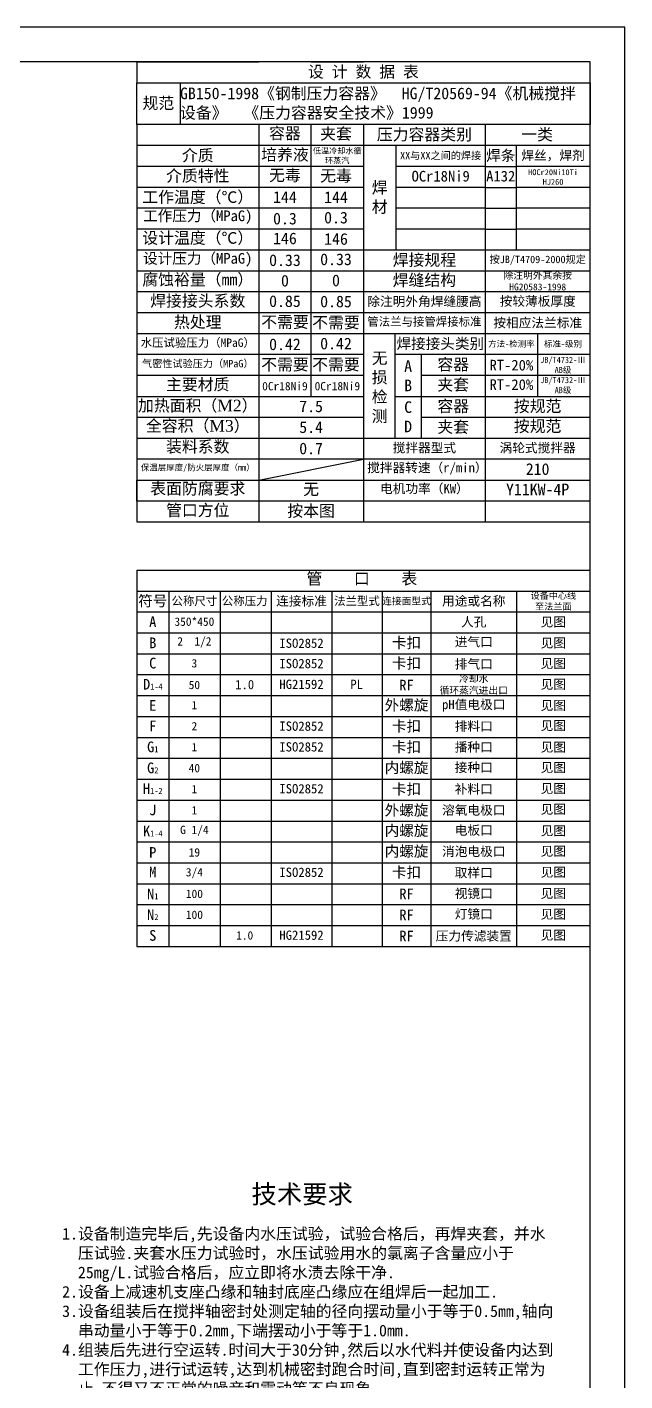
# Model space of a CAD drawing. Header units: millimetres. Extents: x -14966 to -8666, y 255 to 9165.
# Drawn here: x -11238 to -8666, y 3338 to 9165 of the extents above; entities that cross this region are included whole.
import ezdxf

# ---------------------------------------------------------------- set-up
doc = ezdxf.new("R2010")
doc.units = ezdxf.units.MM
doc.layers.add('图框标题栏-粗线', color=3, linetype='Continuous')
doc.layers.add('图框标题栏-细线', color=7, linetype='Continuous')
doc.styles.add('汉字', font='gbeitc.shx', dxfattribs={"bigfont": 'gbcbig.shx'})

msp = doc.modelspace()

# ---------------------------------------------------------------- linework, layer by layer
at = {"color": 3}
for p, q in [((-8816.298, 9015.252), (-10766.298, 9015.252)), ((-10766.298, 9015.252), (-10766.298, 8925.252)), ((-10766.298, 9015.252), (-10241.298, 9015.252)), ((-10016.298, 9015.252), (-9791.298, 9015.252)), ((-10766.298, 8925.252), (-8816.298, 8925.252)), ((-10766.298, 8745.252), (-10766.298, 8925.252)), ((-10580.185, 8925.252), (-10580.185, 8745.252)), ((-8816.298, 8925.252), (-8816.298, 8745.252)), ((-8816.298, 8745.252), (-10766.298, 8745.252)), ((-10766.298, 8745.252), (-10766.298, 7035.252)), ((-10241.298, 8745.252), (-10241.298, 7035.252)), ((-10016.298, 7573.612), (-10016.298, 8745.252)), ((-9791.298, 8745.252), (-9791.298, 7035.252)), ((-9266.298, 7035.252), (-9266.298, 8745.252)), ((-8816.298, 8655.252), (-10766.298, 8655.252)), ((-9651.384, 8655.252), (-9651.384, 8205.252)), ((-9134.633, 8655.252), (-9134.633, 8205.252)), ((-9791.298, 8565.252), (-10766.298, 8565.252)), ((-9266.298, 8565.252), (-9651.384, 8565.252)), ((-8816.298, 8565.252), (-9134.633, 8565.252)), ((-9791.298, 8475.252), (-10766.298, 8475.252)), ((-9266.298, 8475.252), (-9651.384, 8475.252)), ((-8816.298, 8475.252), (-9134.633, 8475.252)), ((-9791.298, 8385.252), (-10766.298, 8385.252)), ((-9266.298, 8385.252), (-9651.384, 8385.252)), ((-8816.298, 8385.252), (-9134.633, 8385.252)), ((-9791.298, 8295.252), (-10766.298, 8295.252)), ((-9266.298, 8295.252), (-9651.384, 8295.252)), ((-8816.298, 8295.252), (-9134.633, 8295.252)), ((-8816.298, 8205.252), (-10766.298, 8205.252)), ((-8816.298, 8115.252), (-10766.298, 8115.252)), ((-8816.298, 8025.252), (-10766.298, 8025.252)), ((-8816.298, 7935.252), (-10766.298, 7935.252)), ((-8816.298, 7845.252), (-10766.298, 7845.252)), ((-9654.498, 7394.705), (-9654.498, 7845.252)), ((-9042.983, 7845.252), (-9042.983, 7573.612)), ((-9791.298, 7755.252), (-10766.298, 7755.252)), ((-8816.298, 7755.252), (-9654.498, 7755.252)), ((-9543.258, 7755.252), (-9543.258, 7394.705)), ((-9791.298, 7665.252), (-10766.298, 7665.252)), ((-8816.298, 7665.252), (-9543.258, 7665.252)), ((-9791.298, 7573.612), (-10766.298, 7573.612)), ((-8816.298, 7573.612), (-9654.498, 7573.612)), ((-9791.298, 7485.252), (-10766.298, 7485.252)), ((-8816.298, 7485.252), (-9543.258, 7485.252)), ((-8816.298, 7394.705), (-10766.298, 7394.705)), ((-8816.298, 7305.252), (-10766.298, 7305.252)), ((-10241.298, 7215.252), (-9791.298, 7305.252)), ((-8816.298, 7215.252), (-8816.298, 7305.252)), ((-10766.298, 7125.252), (-10766.298, 7215.252)), ((-10766.298, 7215.252), (-8816.298, 7215.252)), ((-8816.298, 7125.252), (-10766.298, 7125.252)), ((-8816.298, 7035.252), (-8816.298, 7125.252)), ((-10766.298, 7035.252), (-8816.298, 7035.252)), ((-10241.298, 7035.252), (-10016.298, 7035.252)), ((-9791.298, 7035.252), (-9266.298, 7035.252)), ((-10766.298, 6827.979), (-10766.298, 5207.979)), ((-10766.298, 6827.979), (-8816.298, 6827.979)), ((-10766.298, 6737.979), (-8816.298, 6737.979)), ((-10628.606, 6737.979), (-10628.606, 5207.979)), ((-10408.11, 6737.979), (-10408.11, 5207.979)), ((-10187.614, 6737.979), (-10187.614, 5207.979)), ((-9927.357, 6737.979), (-9927.357, 5207.979)), ((-9710.476, 6737.979), (-9710.476, 5207.979)), ((-9500.825, 6737.979), (-9500.825, 5207.979)), ((-9132.127, 6737.979), (-9132.127, 5207.979)), ((-10766.298, 6647.979), (-8816.298, 6647.979)), ((-10766.298, 6557.979), (-8816.298, 6557.979)), ((-10766.298, 6467.979), (-8816.298, 6467.979)), ((-10766.298, 6377.979), (-8816.298, 6377.979)), ((-10766.298, 6287.979), (-8816.298, 6287.979)), ((-10766.298, 6197.979), (-8816.298, 6197.979)), ((-10766.298, 6107.979), (-8816.298, 6107.979)), ((-10766.298, 6017.979), (-8816.298, 6017.979)), ((-10766.298, 5927.979), (-8816.298, 5927.979)), ((-10766.298, 5837.979), (-8816.298, 5837.979)), ((-10766.298, 5747.979), (-8816.298, 5747.979)), ((-10766.298, 5657.979), (-8816.298, 5657.979)), ((-10766.298, 5567.979), (-8816.298, 5567.979)), ((-10766.298, 5477.979), (-8816.298, 5477.979)), ((-10766.298, 5387.979), (-8816.298, 5387.979)), ((-10766.298, 5297.979), (-8816.298, 5297.979)), ((-10766.298, 5207.979), (-8816.298, 5207.979))]:
    msp.add_line(p, q, dxfattribs=at)
at = {"layer": '图框标题栏-粗线'}
for p, q in [((-8816.298, 9015.252), (-14216.298, 9015.252)), ((-8816.298, 405.252), (-8816.298, 9015.252))]:
    msp.add_line(p, q, dxfattribs=at)
at = {"layer": '图框标题栏-粗线', "color": 3}
for p, q in [((-9266.298, 8565.252), (-9134.633, 8565.252)), ((-9266.298, 8475.252), (-9134.633, 8475.252)), ((-9266.298, 8385.252), (-9134.633, 8385.252)), ((-9266.298, 8295.252), (-9134.633, 8295.252))]:
    msp.add_line(p, q, dxfattribs=at)
at = {"layer": '图框标题栏-细线'}
for p, q in [((-8666.298, 9165.252), (-14966.298, 9165.252)), ((-8666.298, 255.252), (-8666.298, 9165.252))]:
    msp.add_line(p, q, dxfattribs=at)

# ---------------------------------------------------------------- texts
at = {"color": 4, "style": '汉字'}
for s, insert, char_height, width, attachment_point in [('{\\fSimSun|b0|i0|c134|p2;设 计 数 据 表}', (-9791.298, 8970.252), 50, 1950, 5), ('{\\fSimSun|b0|i0|c134|p2;规范}', (-10673.241, 8835.252), 50, 186.11364, 5), ('{\\fSimSun|b0|i0|c134|p2;GB150-1998《钢制压力容器》  HG/T20569-94《机械搅拌设备》  《压力容器安全技术》1999}', (-10580.185, 8835.252), 50, 1763.88636, 4), ('{\\fSimSun|b0|i0|c134|p2;容器}', (-10128.798, 8705.531), 50, 225, 5), ('{\\fSimSun|b0|i0|c134|p2;夹套}', (-9909.152, 8703.775), 50, 225, 5), ('{\\fSimSun|b0|i0|c134|p2;压力容器类别}', (-9528.798, 8700.252), 50, 525, 5), ('{\\fSimSun|b0|i0|c134|p2;一类}', (-9044.091, 8700.252), 50, 525, 5), ('{\\fSimSun|b0|i0|c134|p2;介质}', (-10503.798, 8610.252), 50, 525, 5), ('{\\fSimSun|b0|i0|c134|p2;培养液}', (-10128.798, 8613.225), 50, 225, 5), ('{\\fSimSun|b0|i0|c134|p2;低温冷却水循环蒸汽}', (-9903.798, 8610.252), 25, 225, 5), ('{\\fSimSun|b0|i0|c134|p2;XX与XX之间的焊接}', (-9458.841, 8610.252), 32, 385.08553, 5), ('{\\fSimSun|b0|i0|c134|p2;焊丝，焊剂}', (-8975.466, 8610.252), 40, 318.33451, 5), ('{\\fSimSun|b0|i0|c134|p2;介质特性}', (-10503.798, 8522.482), 50, 525, 5), ('{\\fSimSun|b0|i0|c134|p2;无毒}', (-10128.798, 8524.83), 50, 225, 5), ('{\\fSimSun|b0|i0|c134|p2;无毒}', (-9909.152, 8522.558), 50, 225, 5), ('{\\fSimSun|b0|i0|c134|p2;OCr18Ni9}', (-9458.841, 8523.128), 46, 385.08553, 5), ('{\\fSimSun|b0|i0|c134|p2;HOCr20Ni10Ti\\PHJ260}', (-8975.466, 8519.44), 25, 318.33451, 5), ('{\\fSimSun|b0|i0|c134|p2;工作温度（℃）}', (-10503.798, 8430.252), 50, 525, 5), ('{\\fSimSun|b0|i0|c134|p2;144}', (-10128.798, 8433.673), 50, 225, 5), ('{\\fSimSun|b0|i0|c134|p2;144}', (-9909.152, 8432.893), 50, 225, 5), ('{\\fSimSun|b0|i0|c134|p2;焊\\P材}', (-9721.341, 8430.252), 50, 139.91447, 5), ('{\\fSimSun|b0|i0|c134|p2;\\H0.92x;工作压力（MPaG)\\H1.087x;    }', (-10503.798, 8346.805), 50, 525, 5), ('{\\fSimSun|b0|i0|c134|p2;0.3}', (-10128.798, 8340.595), 50, 225, 5), ('{\\fSimSun|b0|i0|c134|p2;0.3}', (-9909.152, 8344.826), 50, 225, 5), ('{\\fSimSun|b0|i0|c134|p2;设计温度（℃）}', (-10503.798, 8254.575), 50, 525, 5), ('{\\fSimSun|b0|i0|c134|p2;146}', (-10128.798, 8255.274), 50, 225, 5), ('{\\fSimSun|b0|i0|c134|p2;146}', (-9909.152, 8252.993), 50, 225, 5), ('{\\fSimSun|b0|i0|c134|p2;\\H0.92x;设计压力（MPaG)\\H1.087x;    }', (-10503.798, 8163.635), 50, 525, 5), ('{\\fSimSun|b0|i0|c134|p2;0.33}', (-10128.798, 8161.421), 50, 225, 5), ('{\\fSimSun|b0|i0|c134|p2;0.33}', (-9909.152, 8165.357), 50, 225, 5), ('{\\fSimSun|b0|i0|c134|p2;焊接规程}', (-9528.798, 8160.252), 50, 525, 5), ('{\\fSimSun|b0|i0|c134|p2;按JB/T4709-2000规定}', (-9041.298, 8161.334), 32, 450, 5), ('{\\fSimSun|b0|i0|c134|p2;腐蚀裕量（mm）}', (-10503.798, 8075.263), 50, 525, 5), ('{\\fSimSun|b0|i0|c134|p2;焊缝结构}', (-9528.798, 8073.339), 50, 525, 5), ('{\\fSimSun|b0|i0|c134|p2;除注明外其余按\\PHG20583-1998}', (-9041.298, 8071.558), 30, 450, 5), ('{\\fSimSun|b0|i0|c134|p2;0}', (-10128.798, 8073.132), 50, 225, 5), ('{\\fSimSun|b0|i0|c134|p2;0}', (-9909.152, 8074.322), 50, 225, 5), ('{\\fSimSun|b0|i0|c134|p2;焊接接头系数}', (-10503.798, 7984.191), 50, 525, 5), ('{\\fSimSun|b0|i0|c134|p2;0.85}', (-10128.798, 7985.121), 50, 225, 5), ('{\\fSimSun|b0|i0|c134|p2;0.85}', (-9909.152, 7983.833), 50, 225, 5), ('{\\fSimSun|b0|i0|c134|p2;除注明外角焊缝腰高}', (-9528.798, 7982.289), 40, 525, 5), ('{\\fSimSun|b0|i0|c134|p2;按较薄板厚度}', (-9041.298, 7983.372), 40, 450, 5), ('{\\fSimSun|b0|i0|c134|p2;热处理}', (-10503.798, 7893.119), 50, 525, 5), ('{\\fSimSun|b0|i0|c134|p2;不需要}', (-10128.798, 7893.173), 50, 225, 5), ('{\\fSimSun|b0|i0|c134|p2;不需要}', (-9909.152, 7891.203), 50, 225, 5), ('{\\fSimSun|b0|i0|c134|p2;管法兰与接管焊接标准}', (-9528.798, 7895.377), 36, 525, 5), ('{\\fSimSun|b0|i0|c134|p2;按相应法兰标准}', (-9041.298, 7890.252), 40, 450, 5), ('{\\fSimSun|b0|i0|c134|p2;水压试验压力（MPaG）}', (-10503.798, 7804.476), 36, 525, 5), ('{\\fSimSun|b0|i0|c134|p2;0.42}', (-10128.798, 7799.44), 50, 225, 5), ('{\\fSimSun|b0|i0|c134|p2;0.42}', (-9909.152, 7802.881), 50, 225, 5), ('{\\fSimSun|b0|i0|c134|p2;焊接接头类别}', (-9460.398, 7800.252), 46, 388.19951, 5), ('{\\fSimSun|b0|i0|c134|p2;方法-检测率}', (-9154.641, 7800.252), 26, 223.31493, 5), ('{\\fSimSun|b0|i0|c134|p2;标准-级别}', (-8932.653, 7800.252), 26, 223.31493, 5), ('{\\fSimSun|b0|i0|c134|p2;无\\P损\\P检\\P测}', (-9721.341, 7613.111), 50, 139.91447, 5), ('{\\fSimSun|b0|i0|c134|p2;气密性试验压力（MPaG）}', (-10503.798, 7714.618), 32, 525, 5), ('{\\fSimSun|b0|i0|c134|p2;不需要}', (-10128.798, 7710.252), 50, 225, 5), ('{\\fSimSun|b0|i0|c134|p2;不需要}', (-9909.152, 7710.252), 50, 225, 5), ('{\\fSimSun|b0|i0|c134|p2;A\\PB}', (-9598.878, 7664.432), 50, 111.23928, 5), ('{\\fSimSun|b0|i0|c134|p2;容器}', (-9404.778, 7710.252), 50, 276.96023, 5), ('{\\fSimSun|b0|i0|c134|p2;RT-20%}', (-9154.641, 7709.715), 46, 223.31493, 5), ('{\\fSimSun|b0|i0|c134|p2;JB/T4732-Ⅲ\\PAB级}', (-8932.653, 7709.715), 26, 223.31493, 5), ('{\\fSimSun|b0|i0|c134|p2;主要材质}', (-10503.798, 7624.288), 50, 525, 5), ('{\\fSimSun|b0|i0|c134|p2;0Cr18Ni9}', (-10128.798, 7619.432), 36, 225, 5), ('{\\fSimSun|b0|i0|c134|p2;0Cr18Ni9}', (-9903.161, 7619.432), 36, 225, 5), ('{\\fSimSun|b0|i0|c134|p2;夹套}', (-9404.778, 7623.173), 50, 276.96023, 5), ('{\\fSimSun|b0|i0|c134|p2;RT-20%}', (-9154.641, 7625.969), 46, 223.31493, 5), ('{\\fSimSun|b0|i0|c134|p2;JB/T4732-Ⅲ\\PAB级}', (-8932.653, 7622.705), 26, 223.31493, 5), ('{\\fSimSun|b0|i0|c134|p2;加热面积（\\fTimes New Roman|b0|i0|c0|p18;M2\\fSimSun|b0|i0|c134|p2;）}', (-10503.798, 7532.837), 50, 525, 5), ('{\\fSimSun|b0|i0|c134|p2;7.5}', (-10016.298, 7532.388), 50, 450, 5), ('{\\fSimSun|b0|i0|c134|p2;C\\PD}', (-9598.878, 7487.713), 50, 111.23928, 5), ('{\\fSimSun|b0|i0|c134|p2;容器}', (-9404.778, 7530.972), 50, 276.96023, 5), ('{\\fSimSun|b0|i0|c134|p2;按规范}', (-9041.799, 7530.947), 50, 525, 5), ('{\\fSimSun|b0|i0|c134|p2;全容积（\\fTimes New Roman|b0|i0|c0|p18;M3\\fSimSun|b0|i0|c134|p2;）}', (-10503.798, 7445.741), 50, 525, 5), ('{\\fSimSun|b0|i0|c134|p2;5.4}', (-10016.298, 7442.664), 50, 450, 5), ('{\\fSimSun|b0|i0|c134|p2;夹套}', (-9404.778, 7441.332), 50, 276.96023, 5), ('{\\fSimSun|b0|i0|c134|p2;按规范}', (-9041.799, 7444.992), 50, 525, 5), ('{\\fSimSun|b0|i0|c134|p2;装料系数}', (-10503.798, 7356.467), 50, 525, 5), ('{\\fSimSun|b0|i0|c134|p2;0.7}', (-10016.298, 7351.181), 50, 450, 5), ('{\\fSimSun|b0|i0|c134|p2;搅拌器型式}', (-9528.798, 7352.046), 40, 525, 5), ('{\\fSimSun|b0|i0|c134|p2;涡轮式搅拌器}', (-9041.799, 7352.046), 40, 525, 5), ('{\\fSimSun|b0|i0|c134|p2;保温层厚度/防火层厚度（mm）}', (-10503.798, 7266.37), 26, 525, 5), ('{\\fSimSun|b0|i0|c134|p2;搅拌器转速（r/min）}', (-9516.058, 7264.225), 40, 525, 5), ('{\\fSimSun|b0|i0|c134|p2;210}', (-9041.799, 7262.406), 50, 525, 5), ('{\\fSimSun|b0|i0|c134|p2;表面防腐要求}', (-10503.798, 7175.926), 50, 525, 5), ('{\\fSimSun|b0|i0|c134|p2;无}', (-10016.298, 7173.494), 50, 450, 5), ('{\\fSimSun|b0|i0|c134|p2;电机功率（KW）}', (-9528.798, 7176.404), 40, 525, 5), ('{\\fSimSun|b0|i0|c134|p2;Y11KW-4P}', (-9041.799, 7175.327), 50, 525, 5), ('{\\fSimSun|b0|i0|c134|p2;管口方位}', (-10503.798, 7082.947), 50, 525, 5), ('{\\fSimSun|b0|i0|c134|p2;按本图}', (-10016.298, 7080.252), 50, 450, 5), ('\\pi729.86;{\\fSimSun|b0|i0|c134|p2;管    口    表}', (-10766.298, 6816.296), 50, 1950, 1), ('{\\fSimSun|b0|i0|c134|p2;符号}', (-10697.452, 6692.979), 46, 137.69261, 5), ('{\\fSimSun|b0|i0|c134|p2;公称尺寸}', (-10518.358, 6692.979), 36, 220.49562, 5), ('{\\fSimSun|b0|i0|c134|p2;公称压力}', (-10302, 6692.979), 36, 220.49562, 5), ('{\\fSimSun|b0|i0|c134|p2;连接标准}', (-10057.486, 6692.979), 40, 260.25713, 5), ('{\\fSimSun|b0|i0|c134|p2;法兰型式}', (-9818.917, 6692.979), 36, 216.8809, 5), ('{\\fSimSun|b0|i0|c134|p2;连接面型式}', (-9605.651, 6692.979), 30, 209.65155, 5), ('{\\fSimSun|b0|i0|c134|p2;用途或名称}', (-9316.476, 6692.979), 40, 368.69758, 5), ('{\\fSimSun|b0|i0|c134|p2;设备中心线\\P至法兰面}', (-8974.213, 6692.979), 28, 315.82898, 5), ('{\\fSimSun|b0|i0|c134|p2;A}', (-10697.452, 6605.493), 46, 137.69261, 5), ('{\\fSimSun|b0|i0|c134|p2;350*450}', (-10518.358, 6605.714), 36, 220.49562, 5), ('{\\fSimSun|b0|i0|c134|p2;人孔}', (-9316.476, 6602.979), 40, 368.69758, 5), ('{\\fSimSun|b0|i0|c134|p2;见图}', (-8974.213, 6602.979), 40, 315.82898, 5), ('{\\fSimSun|b0|i0|c134|p2;B}', (-10697.452, 6514.882), 46, 137.69261, 5), ('{\\fSimSun|b0|i0|c134|p2;2  1/2}', (-10518.358, 6516.945), 36, 220.49562, 5), ('{\\fSimSun|b0|i0|c134|p2;ISO2852}', (-10057.486, 6512.979), 40, 260.25713, 5), ('{\\fSimSun|b0|i0|c134|p2;卡扣}', (-9605.651, 6512.979), 46, 209.65155, 5), ('{\\fSimSun|b0|i0|c134|p2;进气口}', (-9316.476, 6517.082), 40, 368.69758, 5), ('{\\fSimSun|b0|i0|c134|p2;见图}', (-8974.213, 6512.281), 40, 315.82898, 5), ('{\\fSimSun|b0|i0|c134|p2;C}', (-10697.452, 6427.397), 46, 137.69261, 5), ('{\\fSimSun|b0|i0|c134|p2;3}', (-10518.358, 6426.671), 36, 220.49562, 5), ('{\\fSimSun|b0|i0|c134|p2;ISO2852}', (-10057.486, 6425.523), 40, 260.25713, 5), ('{\\fSimSun|b0|i0|c134|p2;卡扣}', (-9605.651, 6424.768), 46, 209.65155, 5), ('{\\fSimSun|b0|i0|c134|p2;排气口}', (-9316.476, 6421.425), 40, 368.69758, 5), ('{\\fSimSun|b0|i0|c134|p2;见图}', (-8974.213, 6424.278), 40, 315.82898, 5), ('{\\fSimSun|b0|i0|c134|p2;D\\H0.5652x;1-4}', (-10697.452, 6336.786), 46, 137.69261, 5), ('{\\fSimSun|b0|i0|c134|p2;1.0}', (-10302, 6334.973), 40, 220.49562, 5), ('{\\fSimSun|b0|i0|c134|p2;HG21592}', (-10057.486, 6336.283), 40, 260.25713, 5), ('{\\fSimSun|b0|i0|c134|p2;PL}', (-9820.157, 6336.283), 40, 260.25713, 5), ('{\\fSimSun|b0|i0|c134|p2;RF}', (-9605.651, 6332.831), 46, 209.65155, 5), ('{\\fSimSun|b0|i0|c134|p2;冷却水\\P循环蒸汽进出口}', (-9316.476, 6333.577), 30, 368.69758, 5), ('{\\fSimSun|b0|i0|c134|p2;见图}', (-8974.213, 6334.479), 40, 315.82898, 5), ('{\\fSimSun|b0|i0|c134|p2;50}', (-10518.358, 6333.388), 36, 220.49562, 5), ('{\\fSimSun|b0|i0|c134|p2;E}', (-10697.452, 6245.665), 46, 137.69261, 5), ('{\\fSimSun|b0|i0|c134|p2;1}', (-10518.358, 6246.613), 36, 220.49562, 5), ('{\\fSimSun|b0|i0|c134|p2;外螺旋}', (-9605.651, 6244.62), 46, 209.65155, 5), ('{\\fSimSun|b0|i0|c134|p2;pH值电极口}', (-9316.476, 6243.776), 40, 368.69758, 5), ('{\\fSimSun|b0|i0|c134|p2;见图}', (-8974.213, 6243.653), 40, 315.82898, 5), ('{\\fSimSun|b0|i0|c134|p2;F}', (-10697.452, 6157.167), 46, 137.69261, 5), ('{\\fSimSun|b0|i0|c134|p2;ISO2852}', (-10057.486, 6156.019), 40, 260.25713, 5), ('{\\fSimSun|b0|i0|c134|p2;卡扣}', (-9605.651, 6153.925), 46, 209.65155, 5), ('{\\fSimSun|b0|i0|c134|p2;排料口}', (-9316.476, 6153.976), 40, 368.69758, 5), ('{\\fSimSun|b0|i0|c134|p2;见图}', (-8974.213, 6156.933), 40, 315.82898, 5), ('{\\fSimSun|b0|i0|c134|p2;2}', (-10518.358, 6156.226), 36, 220.49562, 5), ('{\\fSimSun|b0|i0|c134|p2;G\\H0.5652x;1}', (-10697.452, 6066.702), 46, 137.69261, 5), ('{\\fSimSun|b0|i0|c134|p2;1}', (-10518.358, 6065.84), 36, 220.49562, 5), ('{\\fSimSun|b0|i0|c134|p2;ISO2852}', (-10057.486, 6066.779), 40, 260.25713, 5), ('{\\fSimSun|b0|i0|c134|p2;卡扣}', (-9605.651, 6064.472), 46, 209.65155, 5), ('{\\fSimSun|b0|i0|c134|p2;播种口}', (-9316.476, 6064.175), 40, 368.69758, 5), ('{\\fSimSun|b0|i0|c134|p2;见图}', (-8974.213, 6063.9), 40, 315.82898, 5), ('{\\fSimSun|b0|i0|c134|p2;内螺旋}', (-9605.651, 5975.164), 46, 209.65155, 5), ('{\\fSimSun|b0|i0|c134|p2;接种口}', (-9316.476, 5976.327), 40, 368.69758, 5), ('{\\fSimSun|b0|i0|c134|p2;G\\H0.5652x;2}', (-10697.452, 5976.237), 46, 137.69261, 5), ('{\\fSimSun|b0|i0|c134|p2;40}', (-10518.358, 5975.453), 36, 220.49562, 5), ('{\\fSimSun|b0|i0|c134|p2;见图}', (-8974.213, 5976.387), 40, 315.82898, 5), ('{\\fSimSun|b0|i0|c134|p2;H\\H0.5652x;1-2}', (-10697.452, 5887.739), 46, 137.69261, 5), ('{\\fSimSun|b0|i0|c134|p2;1}', (-10518.358, 5885.066), 36, 220.49562, 5), ('{\\fSimSun|b0|i0|c134|p2;ISO2852}', (-10057.486, 5886.678), 40, 260.25713, 5), ('{\\fSimSun|b0|i0|c134|p2;卡扣}', (-9605.651, 5882.935), 46, 209.65155, 5), ('{\\fSimSun|b0|i0|c134|p2;补料口}', (-9316.476, 5883.309), 40, 368.69758, 5), ('{\\fSimSun|b0|i0|c134|p2;见图}', (-8974.213, 5885.981), 40, 315.82898, 5), ('{\\fSimSun|b0|i0|c134|p2;J}', (-10697.452, 5795.627), 46, 137.69261, 5), ('{\\fSimSun|b0|i0|c134|p2;1}', (-10518.358, 5794.307), 36, 220.49562, 5), ('{\\fSimSun|b0|i0|c134|p2;外螺旋}', (-9605.651, 5792.224), 46, 209.65155, 5), ('{\\fSimSun|b0|i0|c134|p2;溶氧电极口}', (-9316.476, 5792.894), 40, 368.69758, 5), ('{\\fSimSun|b0|i0|c134|p2;见图}', (-8974.213, 5796.792), 40, 315.82898, 5), ('{\\fSimSun|b0|i0|c134|p2;K\\H0.5652x;1-4}', (-10697.452, 5704.447), 46, 137.69261, 5), ('{\\fSimSun|b0|i0|c134|p2;G 1/4}', (-10518.358, 5705.363), 36, 220.49562, 5), ('{\\fSimSun|b0|i0|c134|p2;内螺旋}', (-9605.651, 5704.641), 46, 209.65155, 5), ('{\\fSimSun|b0|i0|c134|p2;电板口}', (-9316.476, 5706.352), 40, 368.69758, 5), ('{\\fSimSun|b0|i0|c134|p2;见图}', (-8974.213, 5703.82), 40, 315.82898, 5), ('{\\fSimSun|b0|i0|c134|p2;P}', (-10697.452, 5612.587), 46, 137.69261, 5), ('{\\fSimSun|b0|i0|c134|p2;19}', (-10518.358, 5612.801), 36, 220.49562, 5), ('{\\fSimSun|b0|i0|c134|p2;内螺旋}', (-9605.651, 5615.493), 46, 209.65155, 5), ('{\\fSimSun|b0|i0|c134|p2;消泡电极口}', (-9316.476, 5614.914), 40, 368.69758, 5), ('{\\fSimSun|b0|i0|c134|p2;见图}', (-8974.213, 5616.121), 40, 315.82898, 5), ('{\\fSimSun|b0|i0|c134|p2;M}', (-10697.452, 5529.095), 46, 137.69261, 5), ('{\\fSimSun|b0|i0|c134|p2;3/4}', (-10518.358, 5523.242), 36, 220.49562, 5), ('{\\fSimSun|b0|i0|c134|p2;ISO2852}', (-10057.486, 5527.084), 40, 260.25713, 5), ('{\\fSimSun|b0|i0|c134|p2;卡扣}', (-9605.651, 5524.782), 46, 209.65155, 5), ('{\\fSimSun|b0|i0|c134|p2;取样口}', (-9316.476, 5523.476), 40, 368.69758, 5), ('{\\fSimSun|b0|i0|c134|p2;见图}', (-8974.213, 5525.757), 40, 315.82898, 5), ('{\\fSimSun|b0|i0|c134|p2;N\\H0.5652x;1}', (-10697.452, 5433.95), 46, 137.69261, 5), ('{\\fSimSun|b0|i0|c134|p2;100}', (-10518.358, 5434.303), 36, 220.49562, 5), ('{\\fSimSun|b0|i0|c134|p2;RF}', (-9605.651, 5434.419), 46, 209.65155, 5), ('{\\fSimSun|b0|i0|c134|p2;视镜口}', (-9316.476, 5433.764), 40, 368.69758, 5), ('{\\fSimSun|b0|i0|c134|p2;见图}', (-8974.213, 5434.412), 40, 315.82898, 5), ('{\\fSimSun|b0|i0|c134|p2;N\\H0.5652x;2}', (-10697.452, 5344.571), 46, 137.69261, 5), ('{\\fSimSun|b0|i0|c134|p2;100}', (-10518.358, 5344.167), 36, 220.49562, 5), ('{\\fSimSun|b0|i0|c134|p2;RF}', (-9605.651, 5343.612), 46, 209.65155, 5), ('{\\fSimSun|b0|i0|c134|p2;灯镜口}', (-9316.476, 5345.776), 40, 368.69758, 5), ('{\\fSimSun|b0|i0|c134|p2;见图}', (-8974.213, 5345.03), 40, 315.82898, 5), ('{\\fSimSun|b0|i0|c134|p2;S}', (-10697.452, 5255.193), 46, 137.69261, 5), ('{\\fSimSun|b0|i0|c134|p2;1.0}', (-10302, 5255.325), 36, 220.49562, 5), ('{\\fSimSun|b0|i0|c134|p2;HG21592}', (-10057.486, 5256.317), 40, 260.25713, 5), ('{\\fSimSun|b0|i0|c134|p2;RF}', (-9605.651, 5252.804), 46, 209.65155, 5), ('{\\fSimSun|b0|i0|c134|p2;压力传滤装置}', (-9316.476, 5250.888), 40, 368.69758, 5), ('{\\fSimSun|b0|i0|c134|p2;见图}', (-8974.213, 5254.667), 40, 315.82898, 5)]:
    msp.add_mtext(s, dxfattribs=dict(at, insert=insert, char_height=char_height, width=width, attachment_point=attachment_point))
at = {"color": 3, "insert": (-10272.846, 4181.87), "char_height": 80, "attachment_point": 1, "style": '汉字'}
msp.add_mtext('{\\fSimSun|b0|i0|c134|p2;\\C4;技术要求}', dxfattribs=at)
at = {"color": 3, "insert": (-11087.343, 3996.647), "char_height": 50, "width": 2218.93652, "attachment_point": 1, "style": '汉字'}
msp.add_mtext('{\\fSimSun|b0|i0|c134|p2;\\C4;1.设备制造完毕后,先设备内水压试验，试验合格后，再焊夹套，并水\\P  压试验.夹套水压力试验时，水压试验用水的氯离子含量应小于\\P  25mg/L.试验合格后，应立即将水渍去除干净.\\P2.设备上减速机支座凸缘和轴封底座凸缘应在组焊后一起加工.\\P3.设备组装后在搅拌轴密封处测定轴的径向摆动量小于等于0.5mm,轴向\\P  串动量小于等于0.2mm,下端摆动小于等于1.0mm.\\P4.组装后先进行空运转.时间大于30分钟,然后以水代料并使设备内达到\\P  工作压力,进行试运转,达到机械密封跑合时间,直到密封运转正常为\\P  止,不得又不正常的噪音和震动等不良现象.\\P5.压力试验时,单端面机械密封处泄漏量不超过5mL/h为合格.\\P6.压力容器涂敷与运输包装按JB/T4711-2003规定执行.}', dxfattribs=at)
at = {"layer": '图框标题栏-粗线', "color": 3, "char_height": 46, "width": 131.66549, "attachment_point": 5, "style": '汉字'}
for s, insert in [('{\\fSimSun|b0|i0|c134|p2;\\C4;焊条}', (-9200.466, 8610.252)), ('{\\fSimSun|b0|i0|c134|p2;\\C4;A132}', (-9200.466, 8523.224))]:
    msp.add_mtext(s, dxfattribs=dict(at, insert=insert))

doc.saveas('drawing.dxf')
